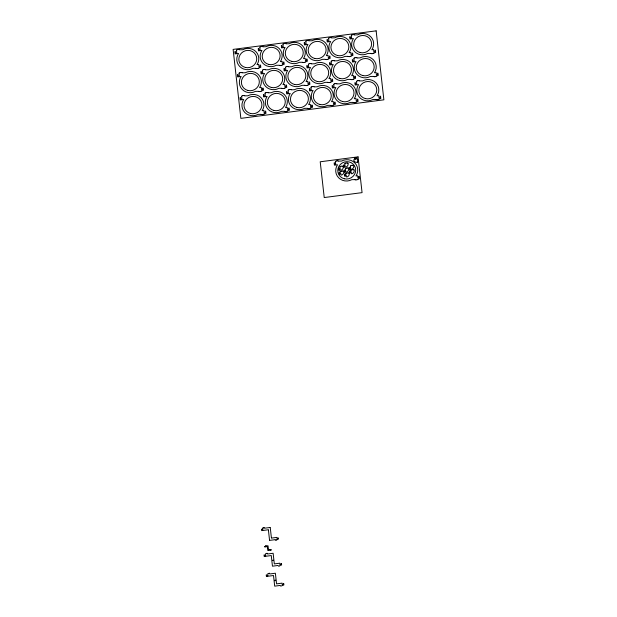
<?xml version="1.0" encoding="UTF-8"?>
<svg xmlns="http://www.w3.org/2000/svg" width="617" height="617" viewBox="0 0 617 617"><rect width="100%" height="100%" fill="white"/><g stroke="black" fill="none" stroke-linecap="round" stroke-linejoin="round"><path stroke-width="0.93" d="M285.069 87.869L286.766 87.313L286.512 85.053L286.01 85.123L286.172 86.519L284.938 86.681L284.684 84.406L282.964 84.629A11.067 10.612 -19.1 0 0 281.9 71.657A11.067 10.612 -19.1 0 0 268.626 69.721L265.665 69.844M308.176 84.876L309.873 84.313L309.618 82.061L309.117 82.123L309.279 83.526L308.045 83.681L307.79 81.413L306.071 81.637A11.067 10.612 -19.1 0 0 305.006 68.664A11.067 10.612 -19.1 0 0 291.733 66.729L288.771 66.852M333.627 104.921L335.316 104.366L335.07 102.114L334.568 102.175L334.722 103.571L333.496 103.733L333.242 101.466L331.522 101.689A11.067 10.612 -19.1 0 0 330.457 88.717A11.067 10.612 -19.1 0 0 317.177 86.781L314.223 86.897M345.929 173.655L344.571 174.094L344.826 176.362L345.327 176.3L345.165 174.881L346.052 174.773L346.569 177.01A3.008 2.884 -19.1 0 0 349.23 173.747L349.16 173.161M376.547 76.007L378.244 75.451L377.99 73.192L377.488 73.261L377.65 74.657L376.416 74.819L376.162 72.544L374.442 72.767A11.067 10.612 -19.1 0 0 373.378 59.795A11.067 10.612 -19.1 0 0 360.104 57.859L357.15 57.983M237.414 49.622L238.64 49.46M260.79 46.591L262.024 46.429M283.897 43.591L285.131 43.437M306.772 40.629L307.999 40.467M329.524 37.676L330.751 37.521M352.276 34.729L353.502 34.567M236.566 50.077L237.306 49.753M239.573 49.684L238.771 49.561M259.942 47.046L260.69 46.722M262.95 46.653L262.156 46.53M283.049 44.046L283.797 43.722M286.057 43.66L285.262 43.529M305.916 41.084L306.664 40.761M308.924 40.691L308.13 40.568M328.668 38.131L329.416 37.807M331.676 37.745L330.882 37.614M351.42 35.184L352.168 34.861M354.428 34.791L353.634 34.668M256.001 68.402L256.795 68.526M259.009 68.009L258.261 68.333M279.378 65.371L280.18 65.495M282.385 64.978L281.637 65.302M302.484 62.371L303.286 62.494M305.492 61.985L304.744 62.309M325.36 59.409L326.154 59.533M328.367 59.016L327.619 59.34M348.111 56.456L348.906 56.579M351.119 56.07L350.371 56.386M370.863 53.509L371.658 53.633M373.863 53.116L373.123 53.44M256.927 68.618L258.153 68.464M280.311 65.587L281.537 65.433M303.417 62.595L304.644 62.433M326.285 59.625L327.511 59.471M349.037 56.679L350.263 56.517M371.789 53.725L373.015 53.571M239.99 72.636L241.224 72.482M263.374 69.605L264.6 69.451M286.481 66.613L287.707 66.451M309.348 63.644L310.575 63.489M332.1 60.697L333.327 60.535M354.852 57.743L356.078 57.589M239.141 73.091L239.89 72.767M242.149 72.706L241.355 72.575M262.518 70.06L263.266 69.736M265.526 69.675L264.732 69.544M285.625 67.068L286.373 66.736M288.633 66.675L287.838 66.551M308.5 64.099L309.248 63.775M311.508 63.713L310.706 63.582M331.252 61.152L331.992 60.821M334.26 60.759L333.458 60.636M354.004 58.199L354.744 57.875M357.004 57.813L356.21 57.682M258.577 91.416L259.379 91.54M261.585 91.031L260.837 91.347M281.961 88.385L282.756 88.509M284.969 88L284.221 88.316M305.068 85.393L305.862 85.508M308.076 84.999L307.328 85.323M327.935 82.423L328.73 82.547M330.943 82.038L330.195 82.354M350.687 79.477L351.482 79.593M353.695 79.084L352.947 79.408M373.439 76.523L374.234 76.647M376.447 76.138L375.699 76.454M259.51 91.64L260.736 91.478M282.887 88.609L284.113 88.447M305.993 85.609L307.22 85.454M328.861 82.647L330.095 82.485M351.613 79.693L352.839 79.539M374.365 76.747L375.591 76.585M242.574 95.658L243.8 95.496M265.95 92.627L267.176 92.465M289.057 89.627L290.283 89.465M311.924 86.665L313.158 86.503M334.676 83.711L335.91 83.55M357.428 80.765L358.662 80.603M241.717 96.113L242.466 95.782M244.725 95.72L243.931 95.596M265.102 93.082L265.85 92.751M268.11 92.689L267.308 92.565M288.208 90.082L288.957 89.758M291.216 89.696L290.414 89.565M311.076 87.12L311.824 86.789M314.084 86.727L313.289 86.604M333.828 84.167L334.576 83.843M336.836 83.781L336.034 83.65M356.58 81.22L357.328 80.889M359.588 80.827L358.786 80.704M261.161 114.438L261.955 114.554M264.169 114.045L263.42 114.369M284.537 111.407L285.332 111.523M287.545 111.014L286.797 111.338M307.644 108.407L308.438 108.53M310.652 108.021L309.904 108.337M330.511 105.445L331.314 105.561M333.519 105.052L332.771 105.376M353.263 102.491L354.065 102.615M356.271 102.106L355.523 102.422M376.015 99.545L376.817 99.661M379.023 99.152L378.275 99.476M262.086 114.654L263.312 114.492M285.463 111.623L286.697 111.461M308.569 108.631L309.803 108.469M331.445 105.661L332.671 105.499M354.197 102.715L355.423 102.553M376.941 99.761L378.175 99.599M336.358 160.937L337.592 160.775M335.509 161.392L336.257 161.06M338.517 160.998L337.723 160.875M357.251 159.109L356.757 157.821L354.397 158.129L354.451 158.608L355.924 158.415L356.017 159.271L353.688 159.826A3.008 2.884 -19.1 0 0 356.988 162.317L357.598 162.232M357.69 159.919L357.382 159.209M357.852 161.33L357.706 162.109M345.767 163.096L346.993 162.934M344.911 163.551L345.659 163.22M347.919 163.158L347.124 163.035M340.877 166.243L342.103 166.081M340.029 166.698L340.769 166.366M343.029 166.305L342.234 166.181M351.366 165.425L352.592 165.263M350.518 165.88L351.258 165.549M353.518 165.487L352.723 165.364M346.33 168.102L347.556 167.947M345.474 168.557L346.222 168.233M348.482 168.171L347.687 168.04M341.425 171.14L342.651 170.978M351.852 169.783L353.086 169.629M340.576 171.588L341.317 171.264M343.576 171.194L342.782 171.079M351.004 170.238L351.752 169.914M354.011 169.845L353.209 169.721M346.877 172.999L348.104 172.845M346.021 173.454L346.769 173.13M349.029 173.061L348.235 172.937M354.945 179.717L355.747 179.832M357.953 179.323L357.204 179.647M355.878 179.933L357.104 179.771M263.235 527.867L264.022 527.766M262.688 528.16L263.166 527.951M264.624 527.905L264.107 527.828M264.917 528.16L270.053 527.496M268.194 529.779L261.77 530.612L261.608 529.162L262.032 530.018L262.803 529.918L262.618 528.245M271.619 538.078L276.948 537.392L277.11 538.849L277.889 538.749L278.105 537.808L278.267 539.258L277.357 539.374M269.76 540.361L274.897 539.698M275.19 539.952L275.706 540.029M277.126 539.698L276.647 539.906M275.791 540.091L276.578 539.991M272.421 560.336L273.408 560.205M274.658 580.296L275.645 580.165M274.704 580.682L275.691 580.551M350.556 79.377L347.595 79.423A11.067 10.612 -19.1 0 1 334.314 77.487A11.067 10.612 -19.1 0 1 333.249 64.515L329.802 64.962L329.547 62.71L330.049 62.641L330.203 64.045L331.437 63.883L331.144 61.276M331.815 37.915L334.769 37.799A11.067 10.612 -19.1 0 1 348.05 39.735A11.067 10.612 -19.1 0 1 349.114 52.7L350.834 52.484L351.088 54.751L352.315 54.589L352.16 53.193L352.662 53.124L352.916 55.383L351.22 55.939M307.513 108.307L304.551 108.353A11.067 10.612 -19.1 0 1 291.278 106.417A11.067 10.612 -19.1 0 1 290.214 93.445L286.758 93.892L286.504 91.64L287.005 91.578L287.16 92.974L288.394 92.812L288.1 90.213M255.87 68.302L252.908 68.348A11.067 10.612 -19.1 0 1 239.627 66.412A11.067 10.612 -19.1 0 1 238.563 53.44L235.116 53.887L234.861 51.635L235.362 51.566L235.517 52.969L236.751 52.807L236.458 50.208M354.567 34.938L357.521 34.845A11.067 10.612 -19.1 0 1 370.802 36.781A11.067 10.612 -19.1 0 1 371.866 49.753L373.586 49.53L373.84 51.797L375.067 51.643L374.912 50.239L375.414 50.178L375.66 52.43L373.971 52.993M353.132 102.391L350.171 102.437A11.067 10.612 -19.1 0 1 336.897 100.502A11.067 10.612 -19.1 0 1 335.833 87.529L332.378 87.976L332.131 85.724L332.625 85.663L332.787 87.059L334.013 86.897L333.72 84.298M354.821 179.616L351.852 179.663A11.067 10.612 -19.1 0 1 338.579 177.727A11.067 10.612 -19.1 0 1 337.514 164.754L334.414 165.155L334.159 162.888L334.653 162.819L334.815 164.238L335.694 164.122L335.401 161.515M311.639 63.859L314.601 63.759A11.067 10.612 -19.1 0 1 327.874 65.695A11.067 10.612 -19.1 0 1 328.938 78.668L330.658 78.444L330.913 80.719L332.147 80.557L331.992 79.161L332.486 79.092L332.74 81.351L331.051 81.907M286.195 43.807L289.149 43.714A11.067 10.612 -19.1 0 1 302.43 45.65A11.067 10.612 -19.1 0 1 303.495 58.615L305.214 58.399L305.469 60.667L306.695 60.505L306.541 59.109L307.042 59.039L307.289 61.299L305.6 61.854M279.254 65.271L276.285 65.317A11.067 10.612 -19.1 0 1 263.012 63.381A11.067 10.612 -19.1 0 1 261.947 50.409L258.492 50.856L258.245 48.604L258.739 48.535L258.901 49.938L260.127 49.776L259.834 47.177M263.089 46.799L266.043 46.707A11.067 10.612 -19.1 0 1 279.324 48.643A11.067 10.612 -19.1 0 1 280.388 61.615L282.108 61.391L282.362 63.659L283.589 63.505L283.434 62.101L283.936 62.039L284.182 64.291L282.493 64.854M258.454 91.324L255.484 91.37A11.067 10.612 -19.1 0 1 242.211 89.434A11.067 10.612 -19.1 0 1 241.147 76.462L237.692 76.909L237.445 74.649L237.938 74.588L238.1 75.984L239.327 75.829L239.034 73.222M244.864 95.866L247.826 95.774A11.067 10.612 -19.1 0 1 261.099 97.71A11.067 10.612 -19.1 0 1 262.163 110.682L263.883 110.458L264.138 112.726L265.372 112.572L265.21 111.168L265.711 111.106L265.966 113.358L264.269 113.914M379.123 98.975L380.82 98.465L380.566 96.213L380.072 96.275L380.226 97.671L378.992 97.833L378.745 95.566L377.018 95.789A11.067 10.612 -19.1 0 0 375.954 82.817A11.067 10.612 -19.1 0 0 362.68 80.881L359.719 80.927M370.732 53.409L367.763 53.455A11.067 10.612 -19.1 0 1 354.49 51.52A11.067 10.612 -19.1 0 1 353.425 38.547L349.978 38.994L349.723 36.742L350.225 36.673L350.379 38.077L351.605 37.915L351.32 35.316M373.308 76.423L370.347 76.477A11.067 10.612 -19.1 0 1 357.066 74.534A11.067 10.612 -19.1 0 1 356.001 61.569L352.554 62.016L352.299 59.756L352.801 59.695L352.955 61.091L354.189 60.929L353.896 58.33M375.884 99.445L372.923 99.491A11.067 10.612 -19.1 0 1 359.649 97.555A11.067 10.612 -19.1 0 1 358.585 84.583L355.13 85.03L354.883 82.771L355.377 82.709L355.539 84.113L356.765 83.951L356.472 81.344M353.796 78.953L355.492 78.398L355.238 76.146L354.736 76.207L354.898 77.611L353.664 77.765L353.41 75.498L351.69 75.721A11.067 10.612 -19.1 0 0 350.626 62.749A11.067 10.612 -19.1 0 0 337.352 60.813L334.383 60.859M356.379 101.975L358.068 101.419L357.814 99.16L357.32 99.221L357.474 100.625L356.248 100.787L355.994 98.512L354.266 98.735A11.067 10.612 -19.1 0 0 353.209 85.763A11.067 10.612 -19.1 0 0 339.928 83.827L336.967 83.873M347.98 56.363L345.011 56.409A11.067 10.612 -19.1 0 1 331.738 54.473A11.067 10.612 -19.1 0 1 330.673 41.501L327.226 41.948L326.971 39.689L327.473 39.627L327.627 41.023L328.861 40.869L328.568 38.262M357.821 160.019L357.953 161.207M358.061 179.192L359.402 178.683L359.148 176.416L358.654 176.477L358.809 177.889L357.929 178.005L357.675 175.737L355.955 175.961A11.067 10.612 -19.1 0 0 354.891 162.988A11.067 10.612 -19.1 0 0 341.61 161.052L338.648 161.099M353.649 165.587L353.718 166.174A3.008 2.884 -19.1 0 1 351.058 169.436L349.415 169.644L349.16 167.377L349.662 167.307L349.816 168.726L350.703 168.611L350.41 166.004M354.143 169.945L354.204 170.531A3.008 2.884 -19.1 0 1 351.551 173.793L351.034 171.557L350.147 171.665L350.309 173.084L349.808 173.146L349.554 170.878L350.896 170.361M348.05 163.258L348.119 163.844A3.008 2.884 -19.1 0 1 345.458 167.107L343.816 167.315L343.561 165.047L344.062 164.978L344.217 166.397L345.104 166.281L344.81 163.675M348.613 168.271L348.674 168.857A3.008 2.884 -19.1 0 1 346.021 172.112L344.379 172.328L344.124 170.053L344.618 169.991L344.78 171.41L345.659 171.295L345.373 168.688M343.16 166.405L343.229 166.991A3.008 2.884 -19.1 0 1 340.569 170.253L338.926 170.462L338.671 168.194L339.173 168.125L339.327 169.544L340.214 169.428L339.921 166.821M343.708 171.295L343.777 171.881A3.008 2.884 -19.1 0 1 341.116 175.143L340.599 172.907L339.72 173.022L339.874 174.434L339.381 174.503L339.126 172.228L340.468 171.719M328.468 58.893L330.164 58.33L329.91 56.078L329.409 56.139L329.571 57.543L328.337 57.697L328.082 55.43L326.362 55.653A11.067 10.612 -19.1 0 0 325.298 42.681A11.067 10.612 -19.1 0 0 312.025 40.745L309.055 40.791M325.228 59.309L322.259 59.355A11.067 10.612 -19.1 0 1 308.986 57.42A11.067 10.612 -19.1 0 1 307.922 44.447L304.474 44.894L304.22 42.642L304.721 42.573L304.875 43.977L306.109 43.815L305.816 41.216M327.804 82.331L324.843 82.377A11.067 10.612 -19.1 0 1 311.562 80.434A11.067 10.612 -19.1 0 1 310.505 67.469L307.05 67.916L306.796 65.657L307.297 65.595L307.451 66.991L308.685 66.837L308.392 64.23M330.388 105.345L327.419 105.391A11.067 10.612 -19.1 0 1 314.146 103.455A11.067 10.612 -19.1 0 1 313.081 90.483L309.634 90.93L309.379 88.671L309.873 88.609L310.035 90.013L311.261 89.851L310.976 87.244M310.752 107.836L312.449 107.335L312.194 105.075L311.701 105.137L311.855 106.54L310.621 106.702L310.366 104.427L308.647 104.651A11.067 10.612 -19.1 0 0 307.582 91.678A11.067 10.612 -19.1 0 0 294.309 89.743L291.347 89.789M302.361 62.278L299.392 62.325A11.067 10.612 -19.1 0 1 286.118 60.389A11.067 10.612 -19.1 0 1 285.054 47.416L281.607 47.864L281.352 45.604L281.846 45.542L282.008 46.938L283.234 46.784L282.941 44.177M304.937 85.293L301.968 85.339A11.067 10.612 -19.1 0 1 288.694 83.403A11.067 10.612 -19.1 0 1 287.63 70.431L284.182 70.878L283.928 68.626L284.429 68.556L284.584 69.96L285.818 69.798L285.524 67.191M287.645 110.836L289.342 110.327L289.088 108.075L288.594 108.137L288.748 109.533L287.514 109.695L287.26 107.427L285.54 107.651A11.067 10.612 -19.1 0 0 284.476 94.679A11.067 10.612 -19.1 0 0 271.202 92.743L268.241 92.789M281.83 88.293L278.861 88.339A11.067 10.612 -19.1 0 1 265.588 86.395A11.067 10.612 -19.1 0 1 264.523 73.431L261.076 73.878L260.821 71.618L261.323 71.557L261.477 72.953L262.711 72.798L262.418 70.191M284.406 111.307L281.445 111.353A11.067 10.612 -19.1 0 1 268.171 109.417A11.067 10.612 -19.1 0 1 267.107 96.445L263.652 96.892L263.397 94.632L263.899 94.571L264.053 95.974L265.287 95.812L264.994 93.206M259.109 67.831L260.806 67.322L260.551 65.07L260.058 65.132L260.212 66.536L258.978 66.698L258.724 64.423L257.004 64.646A11.067 10.612 -19.1 0 0 255.939 51.674A11.067 10.612 -19.1 0 0 242.666 49.738L239.697 49.784M261.693 90.9L263.382 90.344L263.135 88.084L262.634 88.154L262.788 89.55L261.562 89.712L261.307 87.437L259.587 87.66A11.067 10.612 -19.1 0 0 258.523 74.696A11.067 10.612 -19.1 0 0 245.242 72.752L242.28 72.798M261.03 114.338L258.06 114.384A11.067 10.612 -19.1 0 1 244.787 112.448A11.067 10.612 -19.1 0 1 243.723 99.476L240.275 99.923L240.021 97.663L240.522 97.602L240.676 99.005L241.91 98.843L241.617 96.237M270.261 527.651L271.411 537.924M268.403 529.934L269.552 540.207M376.146 30.85L233.126 49.399L240.854 118.364L383.874 99.823L376.146 30.85M358.061 156.872L320.215 161.777L324.226 197.548L362.063 192.635L358.061 156.872M265.796 545.767L265.349 546.701L264.624 546.446L264.678 546.963L267.4 546.608L267.832 550.518L271.272 550.071L271.21 549.554L270.555 549.994L270.501 549.477L268.472 549.739L268.033 545.829L265.796 545.767M267.053 553.295L265.487 553.819L265.703 555.747L264.593 555.894L264.477 554.891L264.03 554.945L264.199 556.472L271.272 555.555L272.459 566.19L277.974 565.473L278.545 566.167L279.663 566.02L280.064 565.203L281.622 565.002L281.452 563.475L280.997 563.537L281.113 564.532L280.002 564.678L279.833 563.19L274.326 563.907L273.13 553.272L267.616 553.989L267.053 553.295M269.29 573.247L267.724 573.787L267.94 575.707L266.799 575.854L266.691 574.859L266.236 574.913L266.405 576.44L273.508 575.514L274.696 586.15L280.211 585.433L280.781 586.142L283.889 584.962L283.72 583.435L283.265 583.497L283.38 584.492L282.239 584.638L282.069 583.15L276.563 583.867L275.367 573.232L269.853 573.949L269.29 573.247M344.317 178.768A9.008 8.638 -19.1 0 0 355.423 167.986A9.008 8.638 -19.1 0 0 340.461 164.315A9.008 8.638 -19.1 0 0 344.317 178.768M250.525 113.489A9.008 8.638 -19.1 0 0 261.631 102.707A9.008 8.638 -19.1 0 0 246.677 99.036A9.008 8.638 -19.1 0 0 250.525 113.489M247.949 90.475A9.008 8.638 -19.1 0 0 259.055 79.693A9.008 8.638 -19.1 0 0 244.093 76.014A9.008 8.638 -19.1 0 0 247.949 90.475M245.365 67.454A9.008 8.638 -19.1 0 0 256.471 56.679A9.008 8.638 -19.1 0 0 241.517 53A9.008 8.638 -19.1 0 0 245.365 67.454M273.902 110.458A9.008 8.638 -19.1 0 0 285.008 99.676A9.008 8.638 -19.1 0 0 270.053 96.005A9.008 8.638 -19.1 0 0 273.902 110.458M271.326 87.444A9.008 8.638 -19.1 0 0 282.432 76.662A9.008 8.638 -19.1 0 0 267.477 72.983A9.008 8.638 -19.1 0 0 271.326 87.444M268.75 64.423A9.008 8.638 -19.1 0 0 279.856 53.648A9.008 8.638 -19.1 0 0 264.894 49.969A9.008 8.638 -19.1 0 0 268.75 64.423M297.008 107.466A9.008 8.638 -19.1 0 0 308.114 96.684A9.008 8.638 -19.1 0 0 293.16 93.005A9.008 8.638 -19.1 0 0 297.008 107.466M294.432 84.444A9.008 8.638 -19.1 0 0 305.538 73.662A9.008 8.638 -19.1 0 0 290.584 69.991A9.008 8.638 -19.1 0 0 294.432 84.444M291.856 61.43A9.008 8.638 -19.1 0 0 302.962 50.648A9.008 8.638 -19.1 0 0 288 46.969A9.008 8.638 -19.1 0 0 291.856 61.43M319.884 104.497A9.008 8.638 -19.1 0 0 330.99 93.715A9.008 8.638 -19.1 0 0 316.027 90.043A9.008 8.638 -19.1 0 0 319.884 104.497M317.3 81.483A9.008 8.638 -19.1 0 0 328.406 70.7A9.008 8.638 -19.1 0 0 313.451 67.022A9.008 8.638 -19.1 0 0 317.3 81.483M314.724 58.461A9.008 8.638 -19.1 0 0 325.83 47.686A9.008 8.638 -19.1 0 0 310.875 44.008A9.008 8.638 -19.1 0 0 314.724 58.461M342.628 101.55A9.008 8.638 -19.1 0 0 353.742 90.768A9.008 8.638 -19.1 0 0 338.779 87.09A9.008 8.638 -19.1 0 0 342.628 101.55M340.052 78.529A9.008 8.638 -19.1 0 0 351.158 67.747A9.008 8.638 -19.1 0 0 336.203 64.075A9.008 8.638 -19.1 0 0 340.052 78.529M337.476 55.515A9.008 8.638 -19.1 0 0 348.582 44.733A9.008 8.638 -19.1 0 0 333.627 41.054A9.008 8.638 -19.1 0 0 337.476 55.515M365.38 98.597A9.008 8.638 -19.1 0 0 376.486 87.815A9.008 8.638 -19.1 0 0 361.531 84.143A9.008 8.638 -19.1 0 0 365.38 98.597M362.804 75.582A9.008 8.638 -19.1 0 0 373.91 64.8A9.008 8.638 -19.1 0 0 358.955 61.122A9.008 8.638 -19.1 0 0 362.804 75.582M360.228 52.561A9.008 8.638 -19.1 0 0 371.334 41.786A9.008 8.638 -19.1 0 0 356.379 38.107A9.008 8.638 -19.1 0 0 360.228 52.561"/></g></svg>
